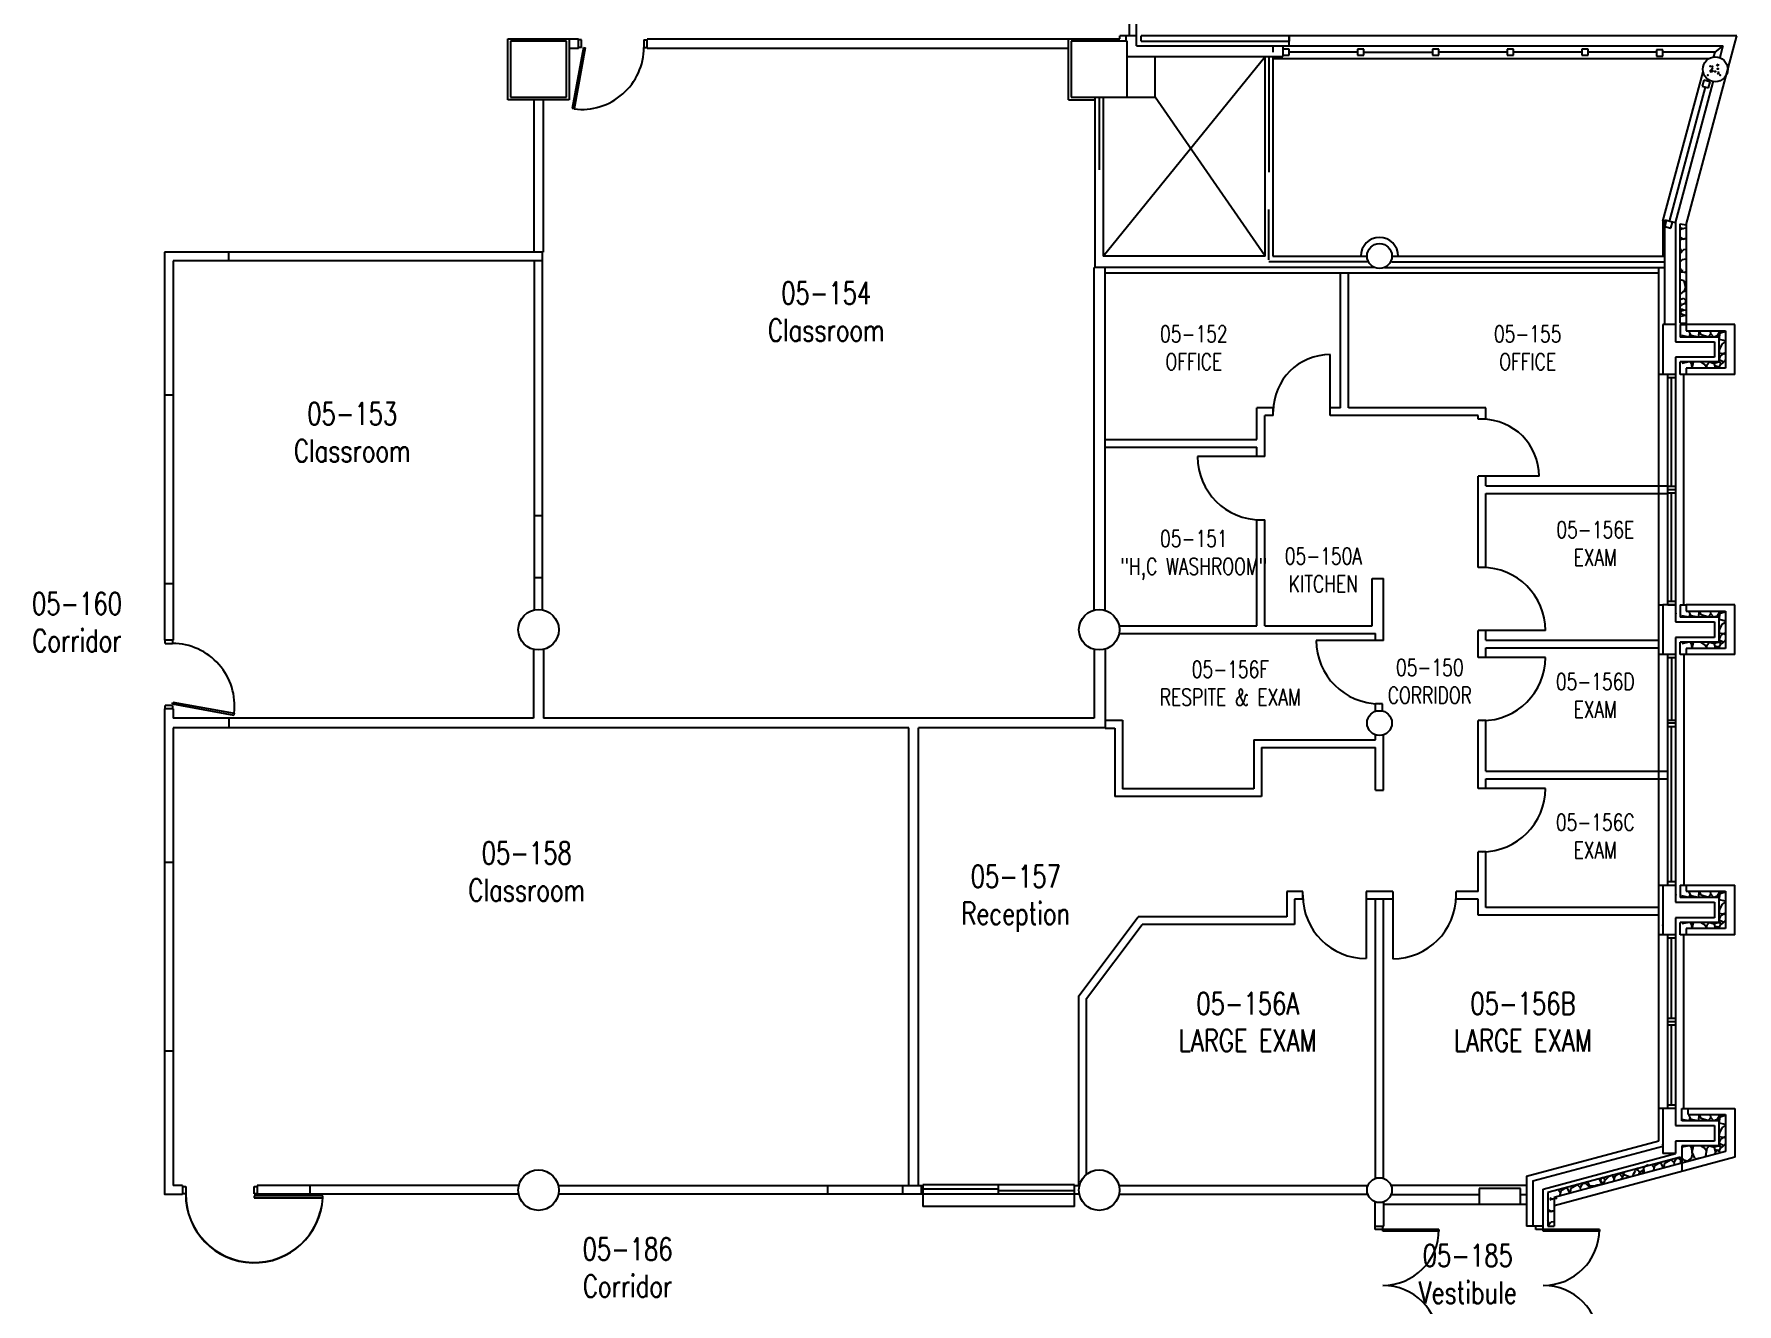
# Model space of a CAD drawing. Extents: x 11182 to 734459, y -1391328 to 152085.
# Drawn here: x 268146 to 295482, y -302475 to -282081 of the extents above; entities that cross this region are included whole.
import ezdxf
from ezdxf.enums import TextEntityAlignment as Align

# ---------------------------------------------------------------- set-up
doc = ezdxf.new("R2010")
doc.units = 0
doc.header["$LTSCALE"] = 500
doc.header["$MEASUREMENT"] = 0
for name, color, linetype in [('0_room_data', 7, 'CONTINUOUS'), ('1_Wall_Exist', 251, 'CONTINUOUS'), ('3_Text', 7, 'CONTINUOUS')]:
    doc.layers.add(name, color=color, linetype=linetype)
doc.styles.add('1_200', font='simplex.shx', dxfattribs={"width": 0.75, "height": 460})

# ---------------------------------------------------------------- blocks, each defined once
blk = doc.blocks.new('room_data')
at = {"layer": '3_Text', "style": '1_200', "width": 0.75}
for tag, p in [('ROOMNUM', (0, 0)), ('ROOMUSE', (0, -575))]:
    blk.add_attdef(tag, text='', height=345, dxfattribs=at).set_placement(p, align=Align.MIDDLE_CENTER)

msp = doc.modelspace()

# ---------------------------------------------------------------- linework, layer by layer
at = {"layer": '1_Wall_Exist'}
for p, q in [((285724, -279047), (285724, -282107)), ((285844, -282272), (285844, -279047)), ((285844, -282107), (285576, -282107)), ((285576, -282157), (285576, -282107)), ((285676, -282197), (285676, -282107)), ((285919, -282197), (285919, -282107)), ((295482, -282107), (285919, -282107)), ((288294, -282272), (288294, -282107)), ((288294, -282107), (288294, -282197)), ((294669, -285142), (295482, -282107)), ((275754, -283137), (275754, -282157)), ((275754, -282157), (276886, -282157)), ((275794, -282197), (275794, -283097)), ((276694, -282197), (275794, -282197)), ((276694, -283097), (276694, -282197)), ((276734, -282157), (276734, -283137)), ((276734, -282309), (276886, -282309)), ((276965, -282295), (276785, -283279)), ((276995, -282301), (276815, -283284)), ((276886, -282313), (276886, -282161)), ((276936, -282175), (276886, -282175)), ((276936, -282295), (276886, -282295)), ((276936, -282295), (276936, -282175)), ((276965, -282295), (276995, -282301)), ((277936, -282175), (277986, -282175)), ((277936, -282175), (277936, -282295)), ((277936, -282295), (277986, -282295)), ((277986, -282157), (285576, -282157)), ((277986, -282313), (277986, -282161)), ((277986, -282309), (284754, -282309)), ((284754, -283137), (284754, -282157)), ((284794, -282197), (284794, -283097)), ((285694, -282197), (284794, -282197)), ((285694, -283097), (285694, -282197)), ((285844, -282272), (295256, -282272)), ((285919, -282197), (288294, -282197)), ((288030, -282272), (288030, -282372)), ((288193, -282272), (288193, -282440)), ((288294, -282321), (288193, -282321)), ((288294, -282422), (288294, -282321)), ((289393, -282372), (288294, -282372)), ((289393, -282321), (289393, -282422)), ((289494, -282321), (289393, -282321)), ((289494, -282422), (289494, -282321)), ((289494, -282372), (290593, -282372)), ((290593, -282321), (290593, -282422)), ((290694, -282321), (290593, -282321)), ((290694, -282422), (290694, -282321)), ((291793, -282372), (290694, -282372)), ((291793, -282321), (291793, -282422)), ((291894, -282321), (291793, -282321)), ((291894, -282422), (291894, -282321)), ((292993, -282372), (291894, -282372)), ((292993, -282321), (292993, -282422)), ((293094, -282321), (292993, -282321)), ((293094, -282422), (293094, -282321)), ((294193, -282372), (293094, -282372)), ((294193, -282335), (294193, -282436)), ((294294, -282335), (294193, -282335)), ((294294, -282436), (294294, -282335)), ((295125, -282372), (294294, -282372)), ((295125, -282372), (295106, -282442)), ((295256, -282272), (295125, -282372)), ((295256, -282272), (295205, -282460)), ((285306, -285647), (287906, -282440)), ((285694, -282440), (288193, -282440)), ((286144, -283097), (286144, -282440)), ((287906, -285647), (287906, -282440)), ((287968, -282440), (287968, -284297)), ((288030, -282440), (288030, -285647)), ((288030, -282472), (295037, -282472)), ((288193, -282422), (288294, -282422)), ((289393, -282422), (289494, -282422)), ((290593, -282422), (290694, -282422)), ((291793, -282422), (291894, -282422)), ((292993, -282422), (293094, -282422)), ((294193, -282436), (294294, -282436)), ((295059, -282659), (295072, -282654)), ((295072, -282654), (295082, -282654)), ((295082, -282654), (295093, -282666)), ((295163, -282590), (295159, -282581)), ((295160, -282578), (295168, -282568)), ((295175, -282589), (295163, -282590)), ((295168, -282568), (295178, -282566)), ((295183, -282583), (295175, -282589)), ((295178, -282566), (295183, -282569)), ((295183, -282569), (295183, -282583)), ((294294, -285088), (294938, -282686)), ((294494, -285115), (295099, -282855)), ((294952, -282821), (294926, -282919)), ((294926, -282919), (295024, -282945)), ((295050, -282848), (294952, -282821)), ((295024, -282945), (295050, -282848)), ((295056, -282686), (295054, -282675)), ((295055, -282673), (295056, -282665)), ((295056, -282665), (295059, -282659)), ((295066, -282692), (295056, -282686)), ((295078, -282689), (295066, -282692)), ((295090, -282681), (295078, -282689)), ((295093, -282666), (295090, -282681)), ((295197, -282698), (295170, -282700)), ((295170, -282700), (295185, -282723)), ((295185, -282723), (295197, -282698)), ((276734, -283137), (275754, -283137)), ((275794, -283097), (276694, -283097)), ((276168, -283137), (276168, -285581)), ((276320, -283137), (276320, -285581)), ((284754, -283137), (285182, -283137)), ((284794, -283097), (286144, -283097)), ((285182, -285831), (285182, -283097)), ((285244, -283097), (285244, -284262)), ((285306, -283097), (285306, -285647)), ((287906, -285647), (286144, -283097)), ((294397, -285089), (294975, -282932)), ((276815, -283284), (276785, -283279)), ((287968, -285709), (287968, -284897)), ((294294, -285088), (294294, -285647)), ((294348, -285077), (294322, -285174)), ((294326, -286747), (294326, -285070)), ((294494, -285115), (294326, -285070)), ((294446, -285103), (294348, -285077)), ((294419, -285200), (294446, -285103)), ((294494, -285115), (294494, -287022)), ((294322, -285174), (294419, -285200)), ((294569, -285129), (294669, -285142)), ((294569, -286722), (294569, -285129)), ((294569, -285187), (294623, -285207)), ((294600, -285210), (294569, -285227)), ((294569, -285342), (294619, -285374)), ((294664, -285366), (294569, -285383)), ((294669, -285200), (294600, -285210)), ((294619, -285374), (294669, -285363)), ((294669, -285367), (294664, -285366)), ((294669, -285142), (294669, -286722)), ((270238, -285581), (270238, -291816)), ((276320, -285581), (270238, -285581)), ((271272, -285721), (271272, -285581)), ((276307, -291328), (276307, -285581)), ((287906, -285647), (285306, -285647)), ((288030, -285647), (289544, -285647)), ((289944, -285647), (294326, -285647)), ((294595, -285576), (294569, -285518)), ((294623, -285547), (294569, -285604)), ((294669, -285541), (294623, -285547)), ((276307, -285721), (270378, -285721)), ((270378, -285721), (270378, -291816)), ((276180, -291328), (276180, -285721)), ((289665, -285831), (285166, -285831)), ((285166, -291326), (285166, -285831)), ((285338, -291336), (285338, -285831)), ((294226, -285922), (285338, -285922)), ((289544, -285739), (287968, -285739)), ((289120, -288081), (289120, -285922)), ((289244, -288081), (289244, -285922)), ((289822, -285831), (294326, -285831)), ((289944, -285739), (294326, -285739)), ((294226, -299855), (294226, -285831)), ((294600, -285708), (294569, -285737)), ((294592, -285876), (294569, -285834)), ((294653, -285907), (294578, -285912)), ((294619, -285884), (294592, -285876)), ((294663, -285696), (294600, -285708)), ((294634, -285908), (294669, -285900)), ((294669, -285917), (294653, -285907)), ((294669, -285703), (294663, -285696)), ((294665, -285699), (294669, -285697)), ((294635, -286045), (294569, -286028)), ((294634, -286219), (294663, -286148)), ((294663, -286148), (294635, -286045)), ((294647, -286087), (294669, -286095)), ((294669, -286115), (294658, -286120)), ((294658, -286120), (294669, -286179)), ((294612, -286223), (294569, -286258)), ((294569, -286344), (294625, -286325)), ((294569, -286390), (294578, -286419)), ((294569, -286454), (294625, -286408)), ((294652, -286408), (294597, -286427)), ((294669, -286212), (294612, -286223)), ((294625, -286325), (294661, -286362)), ((294625, -286408), (294669, -286416)), ((294661, -286362), (294652, -286408)), ((294666, -286367), (294669, -286363)), ((294294, -286747), (294294, -287547)), ((294494, -286747), (294294, -286747)), ((294644, -286602), (294562, -286624)), ((294569, -286722), (294669, -286722)), ((294569, -286747), (294669, -286747)), ((294569, -286747), (294569, -286947)), ((294583, -286573), (294584, -286527)), ((294645, -286602), (294583, -286573)), ((294630, -286513), (294584, -286498)), ((294584, -286527), (294639, -286510)), ((294639, -286510), (294669, -286517)), ((294669, -286599), (294644, -286602)), ((294669, -286747), (294669, -286847)), ((295449, -286747), (294669, -286747)), ((295449, -287547), (295449, -286747)), ((294494, -287022), (295124, -287022)), ((295199, -286947), (294569, -286947)), ((294708, -286947), (294599, -286922)), ((294669, -286847), (295299, -286847)), ((294732, -286893), (294708, -286947)), ((294714, -286859), (294715, -286847)), ((294748, -286922), (294714, -286859)), ((294858, -286947), (294748, -286922)), ((294878, -286847), (294858, -286947)), ((294905, -286910), (294882, -286847)), ((295027, -286947), (294905, -286910)), ((295062, -286893), (295027, -286947)), ((295056, -286847), (295056, -286847)), ((295062, -286893), (295056, -286847)), ((295113, -286947), (295062, -286893)), ((295165, -286927), (295113, -286947)), ((295124, -287022), (295124, -287272)), ((295212, -286847), (295165, -286927)), ((295199, -286985), (295211, -286881)), ((295199, -287347), (295199, -286947)), ((295299, -287007), (295199, -286985)), ((295211, -286881), (295292, -286858)), ((295248, -286871), (295218, -286847)), ((295252, -287054), (295299, -287024)), ((295292, -286858), (295299, -286859)), ((295299, -286847), (295299, -287447)), ((288952, -288204), (288952, -287228)), ((295124, -287272), (294494, -287272)), ((294494, -287272), (294494, -291522)), ((295199, -287204), (295206, -287134)), ((295260, -287215), (295199, -287204)), ((295199, -287313), (295223, -287238)), ((295206, -287134), (295252, -287054)), ((295223, -287238), (295269, -287209)), ((295299, -287201), (295260, -287215)), ((295269, -287209), (295299, -287222)), ((295299, -287286), (295292, -287324)), ((294494, -287547), (294226, -287547)), ((294374, -291247), (294374, -287547)), ((294569, -287547), (294569, -287347)), ((295199, -287347), (294569, -287347)), ((294669, -287547), (294569, -287547)), ((294708, -287347), (294599, -287371)), ((294629, -291247), (294629, -287547)), ((295299, -287447), (294669, -287447)), ((294669, -287447), (294669, -287547)), ((295449, -287547), (294669, -287547)), ((294731, -287347), (294754, -287389)), ((294754, -287389), (294760, -287447)), ((294762, -287447), (294783, -287347)), ((294958, -287382), (294900, -287347)), ((294992, -287428), (294958, -287382)), ((294991, -287447), (294992, -287428)), ((294994, -287447), (295004, -287388)), ((295004, -287388), (295044, -287347)), ((295044, -287347), (295119, -287371)), ((295206, -287347), (295119, -287371)), ((295119, -287371), (295131, -287440)), ((295125, -287406), (295168, -287420)), ((295131, -287440), (295130, -287447)), ((295171, -287417), (295144, -287447)), ((295168, -287420), (295199, -287435)), ((295206, -287440), (295171, -287417)), ((295271, -287350), (295199, -287313)), ((295199, -287435), (295223, -287376)), ((295223, -287376), (295206, -287347)), ((295207, -287447), (295206, -287440)), ((295220, -287384), (295257, -287359)), ((295257, -287359), (295298, -287319)), ((295298, -287319), (295299, -287319)), ((294374, -287598), (294494, -287598)), ((294434, -289345), (294434, -287598)), ((270378, -287881), (270238, -287881)), ((287777, -288591), (287777, -288081)), ((288037, -288081), (287777, -288081)), ((288037, -288204), (288037, -288081)), ((289120, -288081), (288952, -288081)), ((291453, -288081), (289244, -288081)), ((291453, -288268), (291453, -288081)), ((287901, -288867), (287901, -288204)), ((288037, -288204), (287901, -288204)), ((291330, -288204), (288952, -288204)), ((291330, -288268), (291330, -288204)), ((291453, -288268), (291330, -288268)), ((285338, -288591), (287777, -288591)), ((285338, -288714), (287777, -288714)), ((287901, -288867), (286823, -288867)), ((287777, -288867), (287777, -288714)), ((292306, -289182), (291330, -289182)), ((291330, -290646), (291330, -289182)), ((291453, -289335), (291453, -289182)), ((291453, -289335), (294374, -289335)), ((291453, -289459), (294374, -289459)), ((291453, -290646), (291453, -289459)), ((294494, -289345), (294374, -289345)), ((294374, -289397), (294494, -289397)), ((294374, -289448), (294494, -289448)), ((294434, -291195), (294434, -289448)), ((287777, -289883), (287901, -289883)), ((287777, -291585), (287777, -289883)), ((287901, -291585), (287901, -289883)), ((289628, -290824), (289806, -290824)), ((289628, -291585), (289628, -290824)), ((289806, -291820), (289806, -290824)), ((291453, -290646), (291330, -290646)), ((270378, -290909), (270238, -290909)), ((294226, -291247), (294294, -291247)), ((294294, -291247), (294294, -292047)), ((294494, -291247), (294294, -291247)), ((294494, -291195), (294374, -291195)), ((294374, -291247), (294494, -291247)), ((294569, -291247), (294669, -291247)), ((294569, -291247), (294569, -291447)), ((294669, -291247), (294669, -291347)), ((295449, -291247), (294669, -291247)), ((294669, -291347), (295299, -291347)), ((294732, -291393), (294708, -291447)), ((294714, -291359), (294715, -291347)), ((294748, -291422), (294714, -291359)), ((294878, -291347), (294858, -291447)), ((294905, -291410), (294882, -291347)), ((295062, -291393), (295027, -291447)), ((295056, -291347), (295056, -291347)), ((295062, -291393), (295056, -291347)), ((295113, -291447), (295062, -291393)), ((295212, -291347), (295165, -291427)), ((295199, -291485), (295211, -291381)), ((295211, -291381), (295292, -291358)), ((295248, -291371), (295218, -291347)), ((295292, -291358), (295299, -291359)), ((295299, -291347), (295299, -291947)), ((295449, -292047), (295449, -291247)), ((285563, -291585), (287777, -291585)), ((287901, -291585), (289628, -291585)), ((292408, -291662), (291330, -291662)), ((291330, -292091), (291330, -291662)), ((291453, -291814), (291453, -291662)), ((294494, -291522), (295124, -291522)), ((295199, -291447), (294569, -291447)), ((294708, -291447), (294599, -291422)), ((294858, -291447), (294748, -291422)), ((295027, -291447), (294905, -291410)), ((295165, -291427), (295113, -291447)), ((295124, -291522), (295124, -291772)), ((295199, -291847), (295199, -291447)), ((295299, -291507), (295199, -291485)), ((295199, -291704), (295206, -291634)), ((295206, -291634), (295252, -291554)), ((295252, -291554), (295299, -291524)), ((270378, -291816), (270238, -291816)), ((270248, -291866), (270248, -291816)), ((270248, -291866), (270368, -291866)), ((270368, -291816), (270368, -291866)), ((285563, -291709), (289682, -291709)), ((289806, -291820), (288728, -291820)), ((289682, -291820), (289682, -291709)), ((291453, -291814), (294226, -291814)), ((291453, -291938), (294226, -291938)), ((291453, -292091), (291453, -291938)), ((295124, -291772), (294494, -291772)), ((294494, -291772), (294494, -296022)), ((294569, -292047), (294569, -291847)), ((295199, -291847), (294569, -291847)), ((294708, -291847), (294599, -291871)), ((295299, -291947), (294669, -291947)), ((294669, -291947), (294669, -292047)), ((294731, -291847), (294754, -291889)), ((294754, -291889), (294760, -291947)), ((294762, -291947), (294783, -291847)), ((294958, -291882), (294900, -291847)), ((294992, -291928), (294958, -291882)), ((294991, -291947), (294992, -291928)), ((294994, -291947), (295004, -291888)), ((295004, -291888), (295044, -291847)), ((295044, -291847), (295119, -291870)), ((295206, -291847), (295119, -291870)), ((295119, -291870), (295131, -291940)), ((295125, -291906), (295168, -291920)), ((295131, -291940), (295130, -291947)), ((295171, -291917), (295144, -291947)), ((295168, -291920), (295199, -291935)), ((295206, -291940), (295171, -291917)), ((295260, -291715), (295199, -291704)), ((295199, -291813), (295223, -291738)), ((295271, -291850), (295199, -291813)), ((295199, -291935), (295223, -291876)), ((295223, -291876), (295206, -291847)), ((295207, -291947), (295206, -291940)), ((295220, -291884), (295257, -291859)), ((295223, -291738), (295269, -291709)), ((295257, -291859), (295298, -291819)), ((295299, -291701), (295260, -291715)), ((295269, -291709), (295299, -291722)), ((295299, -291786), (295292, -291824)), ((295298, -291819), (295299, -291819)), ((276166, -291974), (276166, -293069)), ((276322, -291958), (276322, -293069)), ((285166, -291962), (285166, -293069)), ((285338, -291957), (285338, -293226)), ((292408, -292091), (291330, -292091)), ((294494, -292047), (294226, -292047)), ((294374, -295747), (294374, -292047)), ((294494, -292097), (294374, -292097)), ((294434, -292097), (294434, -293097)), ((294669, -292047), (294569, -292047)), ((294629, -292047), (294629, -295747)), ((295449, -292047), (294669, -292047)), ((270378, -292916), (270238, -292916)), ((270248, -292916), (270248, -292866)), ((270368, -292866), (270248, -292866)), ((270368, -292837), (270373, -292808)), ((270368, -292837), (271352, -293017)), ((270368, -292866), (270368, -292916)), ((270373, -292808), (271357, -292987)), ((270378, -292916), (270378, -293069)), ((271357, -292987), (271352, -293017)), ((289790, -292836), (289682, -292836)), ((289682, -292956), (289682, -292836)), ((289790, -292952), (289790, -292836)), ((276166, -293069), (270378, -293069)), ((270378, -293225), (270378, -300573)), ((282186, -293225), (270378, -293225)), ((271272, -293069), (271272, -293225)), ((285166, -293069), (276322, -293069)), ((282186, -300573), (282186, -293225)), ((282342, -300573), (282342, -293225)), ((285338, -293225), (282342, -293225)), ((285338, -293102), (285621, -293102)), ((285338, -293226), (285497, -293226)), ((285497, -293226), (285497, -294326)), ((285621, -293102), (285621, -294202)), ((291453, -293107), (291330, -293107)), ((291330, -294196), (291330, -293107)), ((291453, -293919), (291453, -293107)), ((294374, -293097), (294494, -293097)), ((294494, -293147), (294374, -293147)), ((294374, -293199), (294494, -293199)), ((294434, -295695), (294434, -293199)), ((287728, -293417), (289682, -293417)), ((287728, -293417), (287728, -294202)), ((287851, -293540), (289682, -293540)), ((287851, -293540), (287851, -294326)), ((289682, -293417), (289682, -293337)), ((289682, -294226), (289682, -293540)), ((289806, -294226), (289806, -293337)), ((291453, -293919), (294374, -293919)), ((291453, -294043), (294374, -294043)), ((291453, -294196), (291453, -294043)), ((287851, -294326), (285497, -294326)), ((287728, -294202), (285621, -294202)), ((289682, -294226), (289806, -294226)), ((292408, -294196), (291330, -294196)), ((291453, -295212), (291330, -295212)), ((291330, -295850), (291330, -295212)), ((291453, -296106), (291453, -295212)), ((270378, -295385), (270238, -295385)), ((294226, -295747), (294494, -295747)), ((294294, -295747), (294294, -296547)), ((294494, -295695), (294374, -295695)), ((294569, -295747), (295449, -295747)), ((294569, -295747), (294569, -295947)), ((294669, -295747), (294669, -295847)), ((295449, -296547), (295449, -295747)), ((288258, -295850), (288258, -296257)), ((288513, -295850), (288258, -295850)), ((288382, -295974), (288382, -296381)), ((288513, -295974), (288382, -295974)), ((288513, -295974), (288513, -295850)), ((289529, -295850), (289529, -296928)), ((289958, -295850), (289529, -295850)), ((289958, -295974), (289529, -295974)), ((289682, -300456), (289682, -295974)), ((289806, -300456), (289806, -295974)), ((289958, -295850), (289958, -296930)), ((290974, -295974), (290974, -295850)), ((291330, -295850), (290974, -295850)), ((291330, -295974), (290974, -295974)), ((291330, -296230), (291330, -295974)), ((294494, -296022), (295124, -296022)), ((295199, -295947), (294569, -295947)), ((294708, -295947), (294599, -295922)), ((294669, -295847), (295299, -295847)), ((294732, -295893), (294708, -295947)), ((294714, -295859), (294715, -295847)), ((294748, -295922), (294714, -295859)), ((294858, -295947), (294748, -295922)), ((294878, -295847), (294858, -295947)), ((294905, -295910), (294882, -295847)), ((295027, -295947), (294905, -295910)), ((295062, -295893), (295027, -295947)), ((295056, -295847), (295056, -295847)), ((295062, -295893), (295056, -295847)), ((295113, -295947), (295062, -295893)), ((295165, -295927), (295113, -295947)), ((295124, -296022), (295124, -296272)), ((295212, -295847), (295165, -295927)), ((295199, -295985), (295211, -295881)), ((295199, -296347), (295199, -295947)), ((295299, -296007), (295199, -295985)), ((295211, -295881), (295292, -295858)), ((295248, -295871), (295218, -295847)), ((295252, -296054), (295299, -296024)), ((295292, -295858), (295299, -295859)), ((295299, -295847), (295299, -296447)), ((284919, -297529), (285871, -296257)), ((288258, -296257), (285871, -296257)), ((294226, -296230), (291330, -296230)), ((294226, -296106), (291453, -296106)), ((295124, -296272), (294494, -296272)), ((294494, -296272), (294494, -299609)), ((295199, -296204), (295206, -296135)), ((295260, -296215), (295199, -296204)), ((295199, -296313), (295223, -296238)), ((295271, -296350), (295199, -296313)), ((295206, -296135), (295252, -296054)), ((295223, -296238), (295269, -296209)), ((295257, -296359), (295298, -296319)), ((295299, -296201), (295260, -296215)), ((295269, -296209), (295299, -296222)), ((295299, -296286), (295292, -296325)), ((295298, -296319), (295299, -296319)), ((285043, -297571), (285933, -296381)), ((288382, -296381), (285933, -296381)), ((294494, -296547), (294226, -296547)), ((294374, -299334), (294374, -296547)), ((294569, -296547), (294569, -296347)), ((295199, -296347), (294569, -296347)), ((295449, -296547), (294569, -296547)), ((294708, -296347), (294599, -296371)), ((294629, -299334), (294629, -296547)), ((295299, -296447), (294669, -296447)), ((294669, -296447), (294669, -296547)), ((294731, -296347), (294754, -296389)), ((294754, -296389), (294760, -296447)), ((294762, -296447), (294783, -296347)), ((294958, -296382), (294900, -296348)), ((294992, -296428), (294958, -296382)), ((294991, -296447), (294992, -296428)), ((294994, -296447), (295004, -296388)), ((295004, -296388), (295044, -296347)), ((295044, -296347), (295119, -296371)), ((295206, -296347), (295119, -296371)), ((295119, -296371), (295131, -296440)), ((295125, -296406), (295168, -296420)), ((295131, -296440), (295130, -296447)), ((295171, -296417), (295144, -296447)), ((295168, -296420), (295199, -296435)), ((295206, -296440), (295171, -296417)), ((295199, -296435), (295223, -296376)), ((295223, -296376), (295206, -296347)), ((295207, -296447), (295206, -296440)), ((295220, -296384), (295257, -296359)), ((294374, -296596), (294494, -296596)), ((294434, -297890), (294434, -296596)), ((284919, -300560), (284919, -297529)), ((285043, -300391), (285043, -297571)), ((294494, -297890), (294374, -297890)), ((294374, -297940), (294494, -297940)), ((294374, -297990), (294494, -297990)), ((294434, -299284), (294434, -297990)), ((270378, -298413), (270238, -298413)), ((294494, -299284), (294374, -299284)), ((294494, -299334), (294226, -299334)), ((294294, -299334), (294294, -300061)), ((294599, -299334), (295449, -299334)), ((294599, -299534), (294599, -299334)), ((294708, -299534), (294599, -299510)), ((295199, -299534), (294599, -299534)), ((294699, -299434), (294699, -299334)), ((294699, -299434), (295299, -299434)), ((294732, -299480), (294708, -299534)), ((294714, -299446), (294715, -299434)), ((294748, -299510), (294714, -299446)), ((294858, -299534), (294748, -299510)), ((294878, -299434), (294858, -299534)), ((294905, -299497), (294882, -299434)), ((295027, -299534), (294905, -299497)), ((295062, -299480), (295027, -299534)), ((295056, -299434), (295056, -299434)), ((295062, -299480), (295056, -299434)), ((295113, -299534), (295062, -299480)), ((295165, -299514), (295113, -299534)), ((295212, -299434), (295165, -299514)), ((295199, -299572), (295211, -299468)), ((295199, -299934), (295199, -299534)), ((295299, -299595), (295199, -299572)), ((295211, -299468), (295292, -299445)), ((295248, -299458), (295218, -299434)), ((295292, -299445), (295299, -299446)), ((295299, -299434), (295299, -300026)), ((295449, -299334), (295449, -300120)), ((292105, -300423), (294226, -299855)), ((294494, -299609), (295124, -299609)), ((294494, -299859), (294494, -300061)), ((295124, -299859), (294494, -299859)), ((295124, -299609), (295124, -299859)), ((295199, -299791), (295206, -299722)), ((295260, -299802), (295199, -299791)), ((295199, -299900), (295223, -299825)), ((295206, -299722), (295252, -299641)), ((295223, -299825), (295269, -299797)), ((295252, -299641), (295299, -299611)), ((295299, -299789), (295260, -299802)), ((295269, -299797), (295299, -299809)), ((295299, -299873), (295292, -299912)), ((292205, -300500), (294294, -299940)), ((292373, -300629), (294494, -300061)), ((294574, -300117), (292448, -300686)), ((295449, -300120), (292548, -300898)), ((294494, -300061), (294294, -300061)), ((294507, -300137), (294471, -300202)), ((294562, -300142), (294507, -300137)), ((294583, -300162), (294562, -300142)), ((294574, -300117), (294574, -300220)), ((294644, -300172), (294598, -300136)), ((294599, -299934), (294599, -300348)), ((294708, -299934), (294599, -299958)), ((295199, -299934), (294599, -299934)), ((295299, -300026), (294599, -300214)), ((294748, -300134), (294681, -300181)), ((294731, -299934), (294754, -299976)), ((294765, -300080), (294748, -300134)), ((294754, -299976), (294765, -300080)), ((294761, -300039), (294783, -299934)), ((294806, -300134), (294761, -300039)), ((294808, -300145), (294800, -300160)), ((294818, -300145), (294891, -300127)), ((294891, -300127), (294898, -300133)), ((294958, -299969), (294900, -299935)), ((294992, -300015), (294958, -299969)), ((294975, -300113), (294987, -300084)), ((294985, -300089), (295004, -299975)), ((294999, -300106), (294985, -300089)), ((294987, -300084), (294992, -300015)), ((295004, -299975), (295044, -299934)), ((295044, -299934), (295119, -299958)), ((295206, -299934), (295119, -299958)), ((295119, -299958), (295131, -300027)), ((295125, -299993), (295168, -300007)), ((295131, -300027), (295125, -300073)), ((295125, -300071), (295126, -300072)), ((295171, -300004), (295134, -300045)), ((295168, -300007), (295199, -300022)), ((295206, -300027), (295171, -300004)), ((295271, -299937), (295199, -299900)), ((295199, -300022), (295223, -299964)), ((295223, -299964), (295206, -299934)), ((295211, -300050), (295206, -300027)), ((295220, -299971), (295257, -299946)), ((295257, -299946), (295298, -299906)), ((295298, -299906), (295299, -299906)), ((294574, -300220), (292548, -300763)), ((293484, -300409), (293420, -300433)), ((293511, -300464), (293484, -300409)), ((293524, -300423), (293508, -300475)), ((293590, -300380), (293524, -300423)), ((293645, -300440), (293590, -300380)), ((293658, -300387), (293624, -300378)), ((293664, -300382), (293650, -300425)), ((293658, -300387), (293669, -300356)), ((293683, -300409), (293658, -300387)), ((293767, -300436), (293683, -300409)), ((293817, -300411), (293828, -300380)), ((293818, -300423), (293817, -300411)), ((293828, -300380), (293854, -300335)), ((293888, -300324), (293845, -300309)), ((293854, -300335), (293849, -300317)), ((293883, -300317), (293892, -300284)), ((293921, -300368), (293883, -300317)), ((293915, -300374), (293943, -300343)), ((293916, -300396), (293915, -300374)), ((293947, -300345), (293921, -300368)), ((293943, -300343), (293989, -300373)), ((293985, -300321), (293947, -300345)), ((294048, -300244), (293982, -300285)), ((293982, -300285), (293988, -300355)), ((293988, -300355), (293996, -300375)), ((294059, -300250), (294048, -300244)), ((294153, -300288), (294116, -300242)), ((294161, -300255), (294144, -300325)), ((294144, -300325), (294148, -300334)), ((294260, -300203), (294161, -300255)), ((294305, -300292), (294260, -300203)), ((294316, -300226), (294310, -300291)), ((294424, -300159), (294316, -300226)), ((294471, -300202), (294424, -300159)), ((294471, -300202), (294477, -300246)), ((294681, -300181), (294644, -300172)), ((270530, -300573), (270378, -300573)), ((270530, -300573), (270530, -300713)), ((270530, -300587), (270580, -300587)), ((270580, -300587), (270580, -300707)), ((271680, -300587), (271730, -300587)), ((271680, -300707), (271680, -300587)), ((271730, -300573), (271730, -300713)), ((275925, -300573), (271730, -300573)), ((272572, -300573), (272572, -300713)), ((276554, -300573), (282411, -300573)), ((282388, -300573), (282388, -300713)), ((282411, -300560), (282411, -300909)), ((284849, -300560), (282411, -300560)), ((283630, -300633), (282411, -300633)), ((283630, -300713), (283630, -300560)), ((283630, -300652), (284849, -300652)), ((284849, -300909), (284849, -300560)), ((284849, -300573), (284927, -300573)), ((284919, -300560), (284930, -300560)), ((285560, -300573), (289558, -300573)), ((292105, -300573), (289930, -300573)), ((291345, -300619), (291345, -300873)), ((292005, -300619), (291345, -300619)), ((292005, -300873), (292005, -300619)), ((292105, -300423), (292105, -301227)), ((292205, -300500), (292205, -301227)), ((292373, -301307), (292373, -300629)), ((292448, -300686), (292448, -301227)), ((292649, -300688), (292611, -300643)), ((292657, -300656), (292640, -300726)), ((292756, -300604), (292657, -300656)), ((292802, -300695), (292756, -300604)), ((292811, -300627), (292806, -300694)), ((292920, -300560), (292811, -300627)), ((292967, -300603), (292920, -300560)), ((293003, -300538), (292967, -300603)), ((292967, -300603), (292973, -300649)), ((292973, -300649), (292973, -300649)), ((293058, -300543), (293003, -300538)), ((293124, -300609), (293058, -300543)), ((293115, -300575), (293089, -300512)), ((293115, -300575), (293198, -300577)), ((293153, -300576), (293130, -300607)), ((293198, -300577), (293236, -300561)), ((293236, -300561), (293302, -300549)), ((293321, -300556), (293273, -300465)), ((293354, -300498), (293337, -300552)), ((293420, -300433), (293354, -300498)), ((293508, -300506), (293511, -300464)), ((293508, -300475), (293528, -300500)), ((293590, -300484), (293625, -300467)), ((293650, -300425), (293621, -300474)), ((293621, -300474), (293622, -300475)), ((270580, -300707), (270530, -300707)), ((271730, -300707), (271680, -300707)), ((272780, -300739), (271680, -300739)), ((271680, -300739), (271680, -300769)), ((271680, -300769), (272780, -300769)), ((275926, -300713), (271730, -300713)), ((272780, -300769), (272780, -300739)), ((284926, -300713), (276562, -300713)), ((285562, -300713), (289555, -300713)), ((289677, -301277), (289677, -300835)), ((289811, -301227), (289811, -300835)), ((289811, -300873), (292105, -300873)), ((291345, -300722), (289929, -300722)), ((292105, -300722), (292005, -300722)), ((292448, -300956), (292498, -300988)), ((292478, -300770), (292532, -300790)), ((292510, -300793), (292478, -300810)), ((292590, -300781), (292510, -300793)), ((292548, -300763), (292548, -301227)), ((292595, -300784), (292590, -300781)), ((292640, -300726), (292645, -300737)), ((289677, -301227), (289811, -301227)), ((289797, -301307), (289797, -301227)), ((292373, -301227), (292105, -301227)), ((292253, -301277), (292253, -301227)), ((292543, -300979), (292448, -300997)), ((292474, -301190), (292448, -301132)), ((292502, -301160), (292448, -301218)), ((292448, -301227), (292548, -301227)), ((292498, -300988), (292548, -300977)), ((292548, -301155), (292502, -301160)), ((292548, -300981), (292543, -300979)), ((290697, -301277), (289677, -301277)), ((290697, -301307), (289797, -301307)), ((290697, -301277), (290697, -301307)), ((293273, -301277), (292253, -301277)), ((293273, -301307), (292373, -301307)), ((293273, -301277), (293273, -301307))]:
    msp.add_line(p, q, dxfattribs=at)
for points in [[(276180, -289814), (276307, -289814)], [(276307, -290814), (276180, -290814)], [(270238, -292916), (270238, -300713), (270530, -300713)], [(280886, -300713), (280886, -300573)], [(282086, -300573), (282086, -300713)], [(284849, -300909), (282411, -300909)]]:
    msp.add_lwpolyline(points, dxfattribs=at)
for centre, radius in [((295134, -282647), 200), ((295053, -282597), 3.97), ((295089, -282602), 3.97), ((295089, -282630), 3.97), ((295175, -282640), 7.32), ((295131, -282682), 6.4), ((289744, -285647), 200), ((276244, -291647), 325), ((285244, -291647), 325), ((289744, -293147), 200), ((276244, -300647), 325), ((285244, -300647), 325), ((289744, -300647), 200)]:
    msp.add_circle(centre, radius, dxfattribs=at)
for centre, radius, start, end in [((276937, -282292), 999, 263.0068, 359.8386), ((289744, -285647), 300, 0, 180), ((288952, -288142), 914, 90, 180), ((291392, -289182), 914, 0, 90), ((287839, -288867), 1016, 180, 270), ((291392, -291662), 1016, 0, 90), ((270365, -292866), 999, 353.0068, 89.8386), ((289744, -291820), 1016, 180, 270), ((291392, -292091), 1016, 270, 0), ((291392, -294196), 1016, 270, 0), ((289529, -295912), 1016, 180, 270), ((289958, -295914), 1016, 270, 0), ((293327, -300488), 36.9, 358.9601, 303.6585), ((271681, -300713), 1101, 179.6624, 357.1092), ((271681, -300707), 1101, 179.9793, 356.7923), ((289797, -301277), 900, 270, 0), ((292373, -301277), 900, 270, 0), ((289797, -303077), 900, 0, 90), ((292373, -303077), 900, 0, 90)]:
    msp.add_arc(centre, radius, start, end, dxfattribs=at)
for p in [(295015, -282741), (295215, -282741), (294569, -285187), (294499, -291385), (294499, -295905), (294291, -296392), (294294, -299912)]:
    msp.add_point(p, dxfattribs=at)

# ---------------------------------------------------------------- block references
at = {"layer": '0_room_data'}
for p, xscale, yscale, zscale, values in [((280863, -286240), 1.035347182677431, 1.035347182677431, 1.035347182677431, {'ROOMNUM': '05-154', 'ROOMUSE': 'Classroom'}), ((286764, -286896), 0.7765103870080731, 0.7765103870080731, 0.7765103870080731, {'ROOMNUM': '05-152', 'ROOMUSE': 'OFFICE'}), ((292123, -286896), 0.7765103870080731, 0.7765103870080731, 0.7765103870080731, {'ROOMNUM': '05-155', 'ROOMUSE': 'OFFICE'}), ((273254, -288178), 1.035347182677431, 1.035347182677431, 1.035347182677431, {'ROOMNUM': '05-153', 'ROOMUSE': 'Classroom'}), ((293208, -290041), 0.7765103870080731, 0.7765103870080731, 0.7765103870080731, {'ROOMNUM': '05-156E', 'ROOMUSE': 'EXAM'}), ((286764, -290184), 0.7765103870080731, 0.7765103870080731, 0.7765103870080731, {'ROOMNUM': '05-151', 'ROOMUSE': '"H,C WASHROOM"'}), ((288844, -290464), 0.7765103870080731, 0.7765103870080731, 0.7765103870080731, {'ROOMNUM': '05-150A', 'ROOMUSE': 'KITCHEN'}), ((268835, -291227, -11), 1.035347182677431, 1.035347182677431, 1.035347182677431, {'ROOMNUM': '05-160', 'ROOMUSE': 'Corridor'}), ((287350, -292283), 0.7765103870080731, 0.7765103870080731, 0.7765103870080731, {'ROOMNUM': '05-156F', 'ROOMUSE': 'RESPITE & EXAM'}), ((290552, -292253), 0.7765103870080731, 0.7765103870080731, 0.7765103870080731, {'ROOMNUM': '05-150', 'ROOMUSE': 'CORRIDOR'}), ((293208, -292480), 0.7765103870080731, 0.7765103870080731, 0.7765103870080731, {'ROOMNUM': '05-156D', 'ROOMUSE': 'EXAM'}), ((293208, -294740), 0.7765103870080731, 0.7765103870080731, 0.7765103870080731, {'ROOMNUM': '05-156C', 'ROOMUSE': 'EXAM'}), ((276055, -295232), 1.035347182677431, 1.035347182677431, 1.035347182677431, {'ROOMNUM': '05-158', 'ROOMUSE': 'Classroom'}), ((283906, -295608), 1.035347182677431, 1.035347182677431, 1.035347182677431, {'ROOMNUM': '05-157', 'ROOMUSE': 'Reception'}), ((287630, -297649), 1.035347182677431, 1.035347182677431, 1.035347182677431, {'ROOMNUM': '05-156A', 'ROOMUSE': 'LARGE EXAM'}), ((292047, -297649), 1.035347182677431, 1.035347182677431, 1.035347182677431, {'ROOMNUM': '05-156B', 'ROOMUSE': 'LARGE EXAM'}), ((277674, -301593), 1.035347182677431, 1.035347182677431, 1.035347182677431, {'ROOMNUM': '05-186', 'ROOMUSE': 'Corridor'}), ((291161, -301696), 1.035347182677431, 1.035347182677431, 1.035347182677431, {'ROOMNUM': '05-185', 'ROOMUSE': 'Vestibule'})]:
    msp.add_blockref('room_data', p, dxfattribs=dict(at, xscale=xscale, yscale=yscale, zscale=zscale)).add_auto_attribs(values)

doc.saveas('drawing.dxf')
